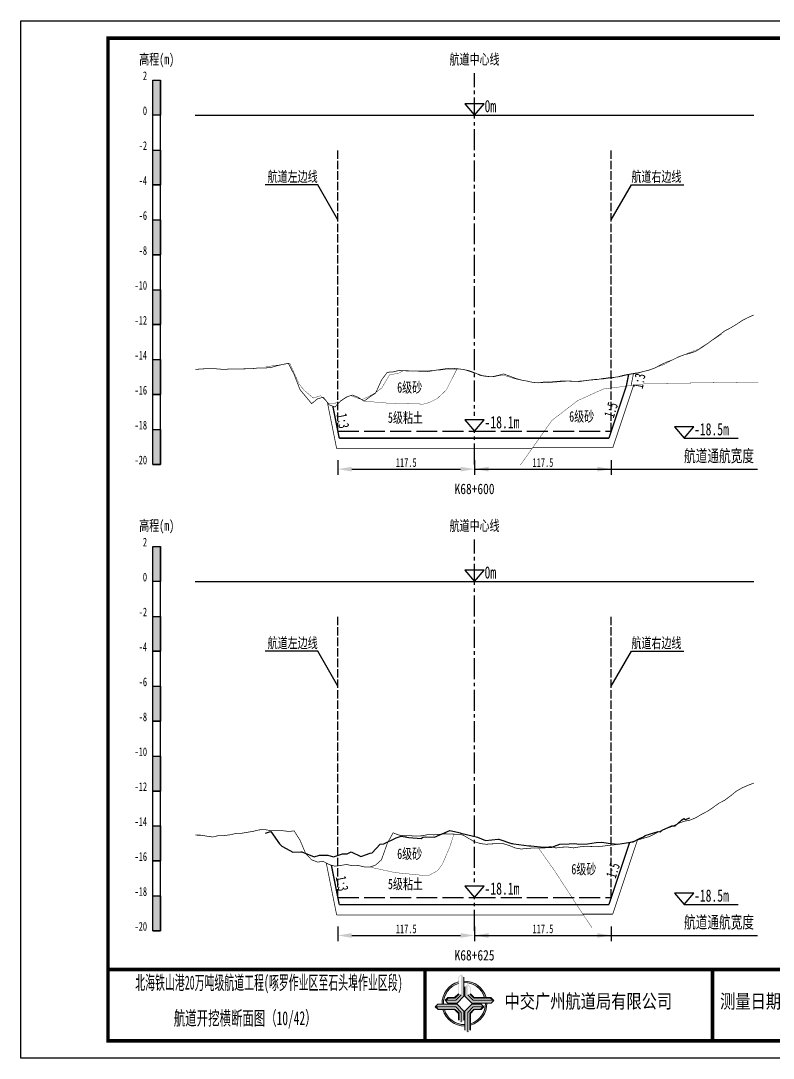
# Model space of a CAD drawing. Header units: millimetres. Extents: x 0 to 1680, y -8762 to 0.
# Drawn here: x 0 to 215.6, y -5643 to -5346 of the extents above; entities that cross this region are included whole.
import ezdxf
from ezdxf.enums import TextEntityAlignment as Align

# ---------------------------------------------------------------- set-up
doc = ezdxf.new("R2010")
doc.units = ezdxf.units.MM
for name, pattern in [('ACAD_ISO02W100', [15, 12, -3]), ('ACAD_ISO05W100', [33, 24, -3, 0, -3, 0, -3]), ('CENTER2', [1.125, 0.75, -0.125, 0.125, -0.125])]:
    doc.linetypes.add(name, pattern=pattern)
for name, color, linetype in [('0-桩号', 1, 'Continuous'), ('0-航道左右边线标注', 8, 'Continuous'), ('1-疏浚底高', 7, 'Continuous'), ('1-通航宽度', 7, 'Continuous'), ('1-通航底高', 7, 'Continuous'), ('202601', 5, 'Continuous'), ('DMX', 20, 'Continuous'), ('L1', 7, 'Continuous'), ('图幅外框线', 145, 'Continuous'), ('地质分层', 6, 'Continuous'), ('坡比', 1, 'Continuous'), ('尺寸标注', 1, 'Continuous'), ('开挖线', 4, 'Continuous'), ('标尺', 7, 'Continuous'), ('超挖线', 3, 'Continuous'), ('辅助框', 7, 'Continuous'), ('通航底面线', 7, 'ACAD_ISO02W100')]:
    doc.layers.add(name, color=color, linetype=linetype)
doc.styles.get("Standard").update_dxf_attribs({"font": 'arial.ttf'})
doc.styles.add('仿宋', font='仿宋_GB2312.ttf', dxfattribs={"width": 0.8})
doc.styles.add('仿宋GB2312', font='仿宋_GB2312.ttf', dxfattribs={"width": 0.7, "height": 2.5})
doc.styles.add('仿宋体', font='仿宋_GB2312.ttf', dxfattribs={"width": 0.8})
doc.dimstyles.new('2000', dxfattribs={"dimtxt": 3, "dimasz": 2.5, "dimexe": 1.25, "dimexo": 0.625, "dimtad": 1, "dimlfac": 2, "dimdsep": 46, "dimtxsty": 'Standard', "dimcen": 2.5, "dimadec": 0, "dimazin": 0, "dimtfac": 1, "dimtmove": 0, "dimatfit": 3, "dimfxl": 0, "dimarcsym": 0})

# ---------------------------------------------------------------- blocks, each defined once
blk = doc.blocks.new('标尺')
at = {"layer": '标尺', "linetype": 'Continuous'}
for points in [[(-2.116669999959413, 100), (0, 100), (0, 90), (-2.116669999959413, 90)], [(-2.116669999959413, 80), (0, 80), (0, 70), (-2.116669999959413, 70)], [(-2.116669999959413, 60), (0, 60), (0, 50), (-2.116669999959413, 50)], [(-2.116669999959413, 40), (0, 40), (0, 30), (-2.116669999959413, 30)], [(-2.116669999959413, 20), (0, 20), (0, 10), (-2.116669999959413, 10)], [(-2.116669999959413, 0), (0, 0), (0, -10), (-2.116669999959413, -10)]]:
    blk.add_hatch(color=256, dxfattribs=at).paths.add_polyline_path(points)
for p, q in [((-2.116669999959413, -10), (-2.116669999959413, 100)), ((0, -10), (0, 100)), ((-2.116669999959413, 80), (0, 80)), ((-2.116669999959413, 70), (0, 70)), ((-2.116669999959413, 60), (0, 60)), ((-2.116669999959413, 50), (0, 50)), ((-2.116669999959413, 40), (0, 40)), ((-2.116669999959413, 30), (0, 30)), ((-2.116669999959413, 20), (0, 20)), ((-2.116669999959413, 10), (0, 10)), ((-2.116669999959413, 0), (0, 0)), ((-2.116669999959413, -10), (0, -10))]:
    blk.add_line(p, q, dxfattribs=at)
at = {"layer": '标尺'}
for points in [[(-2.116669999959413, 100), (0, 100), (0, 90), (-2.116669999959413, 90)], [(-2.116669999959413, 100), (0, 100), (0, 90), (-2.116669999959413, 90)], [(-2.116669999959413, 80), (0, 80), (0, 70), (-2.116669999959413, 70)], [(-2.116669999959413, 80), (0, 80), (0, 70), (-2.116669999959413, 70)], [(-2.116669999959413, 60), (0, 60), (0, 50), (-2.116669999959413, 50)], [(-2.116669999959413, 60), (0, 60), (0, 50), (-2.116669999959413, 50)], [(-2.116669999959413, 40), (0, 40), (0, 30), (-2.116669999959413, 30)], [(-2.116669999959413, 40), (0, 40), (0, 30), (-2.116669999959413, 30)], [(-2.116669999959413, 20), (0, 20), (0, 10), (-2.116669999959413, 10)], [(-2.116669999959413, 20), (0, 20), (0, 10), (-2.116669999959413, 10)], [(-2.116669999959413, 0), (0, 0), (0, -10), (-2.116669999959413, -10)], [(-2.116669999959413, 0), (0, 0), (0, -10), (-2.116669999959413, -10)]]:
    blk.add_lwpolyline(points, close=True, dxfattribs=at)
at = {"layer": '标尺', "style": '仿宋GB2312', "width": 0.7}
blk.add_text('高程(m)', height=3, dxfattribs=at).set_placement((-1.058334999950603, 106.0000000009313), align=Align.MIDDLE_CENTER)
for s, p in [('2', (-3.816669999971054, 100)), ('0', (-3.816669999971054, 90)), ('-2', (-3.816669999971054, 80)), ('-4', (-3.816669999971054, 70)), ('-6', (-3.816669999971054, 60)), ('-8', (-3.816669999971054, 50)), ('-10', (-3.816669999971054, 40)), ('-12', (-3.816669999971054, 30)), ('-14', (-3.816669999971054, 20)), ('-16', (-3.816669999971054, 10)), ('-18', (-3.816669999971054, 0)), ('-20', (-3.816669999971054, -10))]:
    blk.add_text(s, height=2.5, dxfattribs=at).set_placement(p, align=Align.RIGHT)
blk = doc.blocks.new('*D209')
at = {"layer": 'Defpoints', "color": 0, "ltscale": 0.5}
for p in [(90.8333333324227, -5463.5), (130, -5463.5), (130, -5474.353605949405)]:
    blk.add_point(p, dxfattribs=at)
at = {"layer": '尺寸标注', "color": 0, "lineweight": -2, "ltscale": 0.5}
for p, q in [((90.8333333324227, -5471.75), (90.8333333324227, -5475.953605949406)), ((130, -5471.75), (130, -5475.953605949406)), ((94.8333333324227, -5474.353605949405), (126, -5474.353605949405))]:
    blk.add_line(p, q, dxfattribs=at)
at = {"layer": '尺寸标注', "color": 0, "ltscale": 0.5}
for points in [[(94.8333333324227, -5473.686939282738), (94.8333333324227, -5475.020272616072), (90.8333333324227, -5474.353605949405)], [(126, -5473.686939282738), (126, -5475.020272616072), (130, -5474.353605949405)]]:
    blk.add_solid(points, dxfattribs=at)
at = {"layer": '尺寸标注', "color": 0, "ltscale": 0.5, "insert": (110.4166666662113, -5472.478605949405), "char_height": 2.5, "attachment_point": 5, "style": '仿宋GB2312'}
blk.add_mtext('117.5', dxfattribs=at)
blk = doc.blocks.new('*D210')
at = {"layer": 'Defpoints', "color": 0, "ltscale": 0.5}
for p in [(90.8333333338109, -5597), (130, -5597), (130, -5607.853575751164)]:
    blk.add_point(p, dxfattribs=at)
at = {"layer": '尺寸标注', "color": 0, "lineweight": -2, "ltscale": 0.5}
for p, q in [((90.8333333338109, -5605.25), (90.8333333338109, -5609.453575751165)), ((130, -5605.25), (130, -5609.453575751165)), ((94.8333333338109, -5607.853575751164), (126, -5607.853575751164))]:
    blk.add_line(p, q, dxfattribs=at)
at = {"layer": '尺寸标注', "color": 0, "ltscale": 0.5}
for points in [[(94.8333333338109, -5607.186909084498), (94.8333333338109, -5608.520242417831), (90.8333333338109, -5607.853575751164)], [(126, -5607.186909084498), (126, -5608.520242417831), (130, -5607.853575751164)]]:
    blk.add_solid(points, dxfattribs=at)
at = {"layer": '尺寸标注', "color": 0, "ltscale": 0.5, "insert": (110.4166666669055, -5605.978575751164), "char_height": 2.5, "attachment_point": 5, "style": '仿宋GB2312'}
blk.add_mtext('117.5', dxfattribs=at)
blk = doc.blocks.new('*D150')
at = {"layer": 'Defpoints', "color": 0, "ltscale": 0.5}
for p in [(130, -5463.5), (169.16666666649, -5463.5), (169.16666666649, -5474.353552191977)]:
    blk.add_point(p, dxfattribs=at)
at = {"layer": '尺寸标注', "color": 0, "lineweight": -2, "ltscale": 0.5}
for p, q in [((130, -5471.75), (130, -5475.953552191977)), ((169.16666666649, -5471.75), (169.16666666649, -5475.953552191977)), ((134, -5474.353552191977), (165.16666666649, -5474.353552191977))]:
    blk.add_line(p, q, dxfattribs=at)
at = {"layer": '尺寸标注', "color": 0, "ltscale": 0.5}
for points in [[(134, -5473.68688552531), (134, -5475.020218858644), (130, -5474.353552191977)], [(165.16666666649, -5473.68688552531), (165.16666666649, -5475.020218858644), (169.16666666649, -5474.353552191977)]]:
    blk.add_solid(points, dxfattribs=at)
at = {"layer": '尺寸标注', "color": 0, "ltscale": 0.5, "insert": (149.583333333245, -5472.478552191977), "char_height": 2.5, "attachment_point": 5, "style": '仿宋GB2312'}
blk.add_mtext('117.5', dxfattribs=at)
blk = doc.blocks.new('*D151')
at = {"layer": 'Defpoints', "color": 0, "ltscale": 0.5}
for p in [(130, -5597), (169.166666667577, -5597), (169.166666667577, -5607.85352198287)]:
    blk.add_point(p, dxfattribs=at)
at = {"layer": '尺寸标注', "color": 0, "lineweight": -2, "ltscale": 0.5}
for p, q in [((130, -5605.25), (130, -5609.45352198287)), ((169.166666667577, -5605.25), (169.166666667577, -5609.45352198287)), ((134, -5607.85352198287), (165.166666667577, -5607.85352198287))]:
    blk.add_line(p, q, dxfattribs=at)
at = {"layer": '尺寸标注', "color": 0, "ltscale": 0.5}
for points in [[(134, -5607.186855316203), (134, -5608.520188649537), (130, -5607.85352198287)], [(165.166666667577, -5607.186855316203), (165.166666667577, -5608.520188649537), (169.166666667577, -5607.85352198287)]]:
    blk.add_solid(points, dxfattribs=at)
at = {"layer": '尺寸标注', "color": 0, "ltscale": 0.5, "insert": (149.5833333337885, -5605.97852198287), "char_height": 2.5, "attachment_point": 5, "style": '仿宋GB2312'}
blk.add_mtext('117.5', dxfattribs=at)
blk = doc.blocks.new('通航底高')
at = {"layer": '1-通航底高'}
for p, q in [((-2.762494692986365, 3.232132659759372), (5.923793651163578e-06, 6.932765245437622e-06)), ((2.762506540631875, 3.232132659759372), (-2.762494692986365, 3.232132659759372)), ((5.923793651163578e-06, 6.932765245437622e-06), (2.762506540631875, 3.232132659759372))]:
    blk.add_line(p, q, dxfattribs=at)
at = {"layer": '1-通航底高', "style": '仿宋', "width": 0.7}
blk.add_attdef('通航底高', (2.856129719933961, 0.8203305718488991), '', height=3.5, dxfattribs=at)
blk = doc.blocks.new('疏浚底高')
at = {"layer": '1-疏浚底高'}
for p, q in [((-2.762500616780017, 3.232125726994127), (0, 0)), ((2.762500616838224, 3.232125726994127), (-2.762500616780017, 3.232125726994127)), ((0, 0), (2.762500616838224, 3.232125726994127)), ((-5.923793651163578e-06, -6.932765245437622e-06), (15.51466270413067, -6.932765245437622e-06))]:
    blk.add_line(p, q, dxfattribs=at)
at = {"layer": '1-疏浚底高', "style": '仿宋', "width": 0.7}
blk.add_attdef('疏浚底高', (2.856123796140309, 0.8203236390836537), '', height=3.5, dxfattribs=at)

msp = doc.modelspace()

# ---------------------------------------------------------------- hatches: boundary and pattern name
at = {"layer": '辅助框'}
h = msp.add_hatch(color=5, dxfattribs=at)
h.paths.add_polyline_path([(126.9546420993742, -5619.745531914723), (126.1757059268889, -5618.967633330833), (125.3669512668785, -5619.776153838646), (125.3669512668785, -5624.536597661984), (124.2904413517055, -5625.612023077023), (122.3438002475735, -5625.612023077023), (121.5476570163902, -5626.407358599197), (122.3430715366539, -5627.199178399098), (124.9786409000394, -5627.199178399098), (126.9546420993742, -5625.223855132592)])
h.paths.add_polyline_path([(126.1454878360864, -5624.835033672583), (124.590177750015, -5626.390380010616), (121.8645652042565, -5626.390380010616), (122.4652603733179, -5625.792388775122), (124.4098916050133, -5625.792388775122), (125.5465556766626, -5624.624466802608), (125.5465556766626, -5619.865021880639), (126.1454878360864, -5619.267331255448)], flags=16)
h = msp.add_hatch(color=5, dxfattribs=at)
edge = h.paths.add_edge_path()
edge.add_ellipse((127.104898163223, -5627.349361724388), major_axis=(-6.017077195920141, 1.733884546287947e-06), ratio=0.9999999825377229, start_angle=-73.21171767175571, end_angle=1.446762146054482, ccw=False)
edge.add_line((125.3669512668785, -5621.588740435135), (125.3669512668785, -5621.167564622652))
edge.add_ellipse((127.104898163223, -5627.349361724388), major_axis=(-6.421454345493813, 3.783831980513644e-06), ratio=0.9999999825377264, start_angle=-74.29719975771904, end_angle=1.35689506309039)
edge.add_line((120.6852443912563, -5627.501418438208), (121.0897390775916, -5627.501279625189))
edge = h.paths.add_edge_path()
edge.add_ellipse((127.104898163223, -5627.349361724388), major_axis=(-6.017077195920906, 2.624791690933952e-07), ratio=0.9999999825377339, start_angle=196.7802887631043, end_angle=271.43091869106274, ccw=False)
edge.add_line((132.8657615299162, -5625.612217217457), (133.2869208633539, -5625.612217217457))
edge.add_ellipse((127.104898163223, -5627.349361724388), major_axis=(-6.42145434549481, 2.055023733972632e-07), ratio=0.9999999825377471, start_angle=195.6953323995753, end_angle=271.3407921785149)
edge.add_line((126.9546420993742, -5620.929665483964), (126.9546420993742, -5621.334160818589))
edge = h.paths.add_edge_path()
edge.add_ellipse((127.104898163223, -5627.349361724388), major_axis=(-6.421454345494847, 2.398647111377442e-07), ratio=0.9999999825377328, start_angle=105.7065267224622, end_angle=181.3336320078198)
edge.add_line((133.5246130741176, -5627.199907793533), (133.1201189909217, -5627.199907793533))
edge.add_ellipse((127.104898163223, -5627.349361724388), major_axis=(-6.017077195920033, 3.038804149501319e-06), ratio=0.9999999825377467, start_angle=106.79232762585761, end_angle=181.4233031416354, ccw=False)
edge.add_line((128.8432505375084, -5633.109860479367), (128.8432505375084, -5633.531044626963))
edge = h.paths.add_edge_path()
edge.add_ellipse((127.104898163223, -5627.349361724388), major_axis=(6.017077195919978, 2.129043967020969e-06), ratio=0.9999999825377341, start_angle=196.8039056354283, end_angle=271.4347580706571, ccw=False)
edge.add_line((121.3447520359096, -5629.088882915747), (120.9235845113334, -5629.089027449381))
edge.add_ellipse((127.104898163223, -5627.349361724388), major_axis=(6.421454345494965, 1.010893226884053e-06), ratio=0.9999999825377122, start_angle=195.7186902341801, end_angle=271.3444001294426)
edge.add_line((127.2555596836147, -5633.769048223508), (127.2555596836147, -5633.364552247775))
h = msp.add_hatch(color=5, dxfattribs=at)
h.paths.add_polyline_path([(129.2303930911955, -5627.199907793533), (134.7087164371547, -5627.199907793533), (135.4866149784264, -5626.420971685421), (134.6780945346889, -5625.612217217457), (129.9176505191859, -5625.612217217457), (128.8422251468834, -5624.53570710994), (128.8422251468834, -5622.589066240799), (128.0468895389673, -5621.792922881616), (127.2550698887047, -5622.588337358963), (127.2550698887047, -5625.223906744015)])
h.paths.add_polyline_path([(128.0638682987329, -5624.835443487179), (128.0638682987329, -5622.109831133377), (128.661859427267, -5622.7105261531), (128.661859427267, -5624.655157427323), (129.8297815494475, -5625.791821563255), (134.5892263858852, -5625.791821563255), (135.1869169895288, -5626.390753594411), (129.6192146579859, -5626.390753594411)], flags=16)
h = msp.add_hatch(color=5, dxfattribs=at)
h.paths.add_polyline_path([(124.9782503544029, -5627.49994512273), (119.4999273288783, -5627.50182517649), (118.7222961368498, -5628.281028228294), (119.5310940769252, -5629.089505327714), (124.2915378360686, -5629.087871709836), (125.367332562649, -5630.164012334835), (125.3680006046233, -5632.110653374684), (126.1636093937096, -5632.90652363826), (126.95515601235, -5632.110837432396), (126.9542515537378, -5629.475268389237)])
h.paths.add_polyline_path([(126.1455864871976, -5629.86400901438), (126.1465218570766, -5632.589621367943), (125.548324625009, -5631.989131426346), (125.5476572879788, -5630.044500322831), (124.3793451328215, -5628.908237114918), (119.6199005741116, -5628.909870391381), (119.0220044650969, -5628.311143438351), (124.5897064975736, -5628.309232793819)], flags=16)
h = msp.add_hatch(color=5, dxfattribs=at)
h.paths.add_polyline_path([(129.2315609043178, -5627.499116607201), (127.2555596836147, -5629.474439873708), (127.2555596836147, -5634.952763262284), (128.0344958774683, -5635.730661675465), (128.8432505375084, -5634.922141167653), (128.8432505375084, -5630.161697344315), (129.9197604526517, -5629.086271929276), (131.8664015567836, -5629.086271929276), (132.6625447666285, -5628.290936407101), (131.8671302463648, -5627.499116607201)])
h.paths.add_polyline_path([(129.6200240757105, -5628.307915166866), (132.3456365787622, -5628.307915166866), (131.7449414310393, -5628.905906231177), (129.8003101780054, -5628.905906231177), (128.6636461063561, -5630.07382820369), (128.6636461063561, -5634.833273125661), (128.0647139682707, -5635.430963750851), (128.0647139682707, -5629.863261333716)], flags=16)

# ---------------------------------------------------------------- linework, layer by layer
at = {"layer": '0-航道左右边线标注', "linetype": 'ACAD_ISO02W100', "ltscale": 0.2}
for points in [[(90.83333333242263, -5463.5), (90.83333333242263, -5383)], [(169.1666666664896, -5463.5), (169.1666666664896, -5383)], [(90.83333333381051, -5597), (90.83333333381051, -5516.5)], [(169.1666666675774, -5597), (169.1666666675774, -5516.5)]]:
    msp.add_lwpolyline(points, dxfattribs=at)
at = {"layer": '0-航道左右边线标注'}
for points in [[(90.8333333324227, -5403), (85.05983064055552, -5392.999999999984), (70.05983064055552, -5392.99999999994)], [(169.16666666649, -5403), (174.9401693584154, -5393.000000000016), (189.9401693584154, -5393.00000000006)], [(90.8333333338109, -5536.5), (85.05983064194372, -5526.499999999984), (70.05983064194372, -5526.49999999994)], [(169.166666667577, -5536.5), (174.9401693595024, -5526.500000000016), (189.9401693595024, -5526.50000000006)]]:
    msp.add_lwpolyline(points, dxfattribs=at)
at = {"layer": '1-通航宽度'}
for points in [[(130, -5474.35), (211, -5474.35)], [(130, -5607.85), (211, -5607.85)]]:
    msp.add_lwpolyline(points, dxfattribs=at)
at = {"layer": '202601', "color": 1, "linetype": 'Continuous', "const_width": 0.1}
msp.add_lwpolyline([(70.15299999999937, -5445.099999999768), (70.41655555555539, -5445.100000381237), (71.62988888888837, -5444.849999427563), (73.97322222222138, -5444.550002097852), (76.69322222222138, -5443.999999046094), (77.01988888888837, -5444.050000190502), (77.13655555555538, -5444.199998855357), (79.68322222222136, -5449.849999427563), (81.09988888888837, -5451.699998855358), (83.78655555555537, -5454.000003814464), (85.84322222222139, -5453.349998473888), (85.98322222222137, -5453.399999618297), (88.18655555555537, -5455.499999999767), (90.87322222222139, -5455.39999771095), (90.91655555555538, -5455.39999771095), (91.08655555555538, -5455.29999542213), (94.02988888888837, -5453.349998473888), (94.59988888888836, -5453.349998473888), (97.81322222222138, -5454.49999618507), (98.26655555555539, -5454.199998855358), (99.40655555555537, -5453.699996948008), (101.3432222222214, -5452.650001525646), (103.4032222222214, -5451.150000571972), (105.6332222222214, -5447.400000571973), (108.3398888888884, -5446.850002288586), (109.5398888888884, -5446.200001716381), (110.7265555555554, -5446.29999923683), (112.8065555555554, -5446.29999923683), (114.3665555555554, -5446.249998092419), (116.3098888888884, -5446.200001716381), (119.4898888888884, -5446.049998283153), (121.1865555555554, -5445.899999618297), (122.3165555555554, -5445.899999618297), (123.4365555555554, -5445.699999809032), (124.6798888888884, -5445.750000953441), (126.6632222222214, -5445.800002097852), (128.4165555555554, -5446.350000381238), (129.6098888888884, -5446.749999999767), (131.4132222222214, -5447.200000762707), (132.1332222222214, -5447.549999236828), (135.3565555555554, -5447.949998855357), (137.4198888888884, -5447.499998092419), (138.5565555555553, -5447.549999236828), (141.2798888888884, -5448.399999618297), (143.3232222222214, -5448.900001525646), (144.1765555555554, -5448.949997901685), (146.2265555555554, -5449.449999809032), (147.2265555555554, -5449.550002097852), (149.2598888888884, -5449.649999618297), (149.7932222222214, -5449.700000762707), (156.3765555555554, -5449.199998855357), (156.9798888888884, -5449.100001334911), (158.3598888888884, -5449.14999771095), (160.0665555555554, -5449.14999771095), (160.4998888888884, -5449.050000190502), (160.9898888888884, -5449.050000190502), (164.2998888888884, -5448.650000571973), (166.1598888888884, -5448.599999427563), (167.9232222222214, -5448.500001907117), (169.0432222222214, -5448.399999618297), (170.8365555555554, -5447.949998855357), (172.1365555555554, -5447.549999236828), (174.1532222222214, -5447.149999618297), (176.1932222222214, -5446.800001144176), (176.4132222222213, -5446.800001144176), (179.6165555555554, -5446.150000571973), (181.4465555555554, -5445.499999999767), (182.6932222222214, -5444.950001716381), (184.1432222222214, -5444.500000953441), (186.9765555555554, -5442.899997710951), (190.3932222222214, -5441.499999046095), (191.5098888888884, -5441.000001907117), (192.0398888888884, -5440.849998473888), (192.7865555555554, -5440.499999999766), (194.1532222222214, -5440.049999236829), (195.2165555555554, -5439.300001144176), (199.1565555555554, -5436.800001144176), (199.7632222222214, -5436.400001525646), (199.8898888888884, -5436.299999236829), (199.9465555555554, -5436.249998092419), (200.4332222222214, -5435.899999618297), (200.8332222222214, -5435.649998664623)], dxfattribs=at)
at = {"layer": '202601', "color": 1, "linetype": 'Continuous'}
msp.add_lwpolyline([(70.07000000019838, -5578.599999999069), (71.26322222242038, -5578.200000762008), (71.62988888908738, -5578.050002097151), (74.08322222242037, -5581.600002287887), (74.41655555575439, -5581.950000762008), (74.83655555575439, -5582.299999236129), (77.12655555575438, -5583.49999809172), (77.96322222242038, -5584.050001143478), (80.26322222242038, -5583.89999771025), (80.41655555575439, -5583.89999771025), (80.47655555575439, -5583.949998854659), (84.05988888908738, -5585.350002287887), (85.56655555575438, -5584.900001524948), (88.00322222242039, -5584.900001524948), (89.60322222242038, -5585.300001143478), (92.17988888908738, -5584.450000762008), (93.52655555575438, -5584.450000762008), (94.60988888908739, -5583.949998854659), (97.39988888908738, -5585.249999999069), (97.73988888908738, -5585.14999771025), (100.0598888890874, -5584.250000952743), (100.6765555557544, -5584.149998663925), (102.9698888890874, -5581.750000952743), (103.9665555557544, -5581.600002287887), (107.5332222224204, -5579.949997900986), (108.1098888890874, -5579.74999809172), (109.0065555557544, -5579.450000762008), (111.2065555557544, -5579.850000380538), (114.7032222224204, -5580.050000189804), (115.2198888890874, -5579.74999809172), (115.9232222224204, -5579.599999426864), (118.4932222224204, -5579.700001715682), (122.1998888890874, -5578.09999847319), (122.9398888890874, -5577.850002287887), (125.1098888890874, -5578.299998282455), (125.9198888890874, -5578.49999809172), (126.1132222224204, -5578.549999236129), (129.6798888890874, -5579.399999617599), (130.7965555557544, -5579.700001715682), (133.0865555557544, -5580.700000762008), (136.7998888890874, -5580.300001143478), (136.8965555557544, -5580.300001143478), (136.9965555557544, -5580.300001143478), (140.5632222224204, -5581.550001143478), (140.8698888890874, -5581.550001143478), (141.2032222224204, -5581.649998663925), (145.5265555557544, -5582.150000571273), (146.1498888890874, -5582.200001715682), (149.8098888890874, -5582.550000189804), (151.6932222224204, -5582.600001334213), (152.1098888890874, -5582.550000189804), (154.3965555557544, -5581.750000952743), (157.1132222224204, -5581.600002287887), (158.6965555557544, -5581.499999999069), (159.9032222224204, -5581.699999808334), (162.3032222224204, -5581.600002287887), (164.8232222224204, -5581.199997900986), (166.4098888890874, -5581.150001524948), (168.2765555557544, -5581.39999771025), (171.0065555557544, -5581.699999808334), (173.5232222224204, -5581.350001334213), (175.4032222224204, -5580.99999809172), (177.2732222224204, -5580.100001334213), (178.3832222224204, -5579.650000571273), (178.8932222224204, -5579.250000952743), (182.6132222224204, -5578.09999847319), (183.2598888890874, -5578.149999617599), (183.7598888890874, -5577.699998854659), (186.5132222224204, -5576.499999999069), (187.4732222224204, -5576.449998854659), (189.3098888890874, -5574.850000380538), (189.9432222224204, -5574.399999617599), (190.3865555557544, -5574.700001715682), (191.6932222224204, -5574.149998663925)], dxfattribs=at)
at = {"layer": 'DMX', "color": 7, "linetype": 'Continuous', "const_width": 0.2}
for points in [[(49.99999999999973, -5445.794999999925), (50, -5445.794999999925), (51.66666666668607, -5445.700000000186), (53.33333333331393, -5445.575000000186), (55, -5445.555000000168), (56.66666666668607, -5445.694999999832), (58.33333333331393, -5445.825000000186), (60, -5445.660000000149), (61.66666666668607, -5445.660000000149), (63.33333333331393, -5445.660000000149), (65, -5445.625), (66.66666666668607, -5445.544999999925), (68.33333333331393, -5445.375), (70, -5445.39000000013), (71.66666666668607, -5445.270000000019), (73.33333333331393, -5444.779999999795), (75, -5444.39000000013), (76.66666666668607, -5444.080000000075), (78.33333333331393, -5447.325000000186), (80, -5451.604999999981), (81.66666666668607, -5453.600000000093), (83.33333333331393, -5455.604999999981), (85, -5454.240000000224), (86.66666666668607, -5453.754999999888), (88.33333333331393, -5455.935000000056), (90, -5456.575000000186), (91.66666666668607, -5454.779999999795), (93.33333333331393, -5453.694999999832), (95, -5453.149999999907), (96.66666666668607, -5453.805000000168), (98.33333333331393, -5454.884999999776), (100, -5453.680000000168), (101.6666666666861, -5452.569999999832), (103.3333333333139, -5448.89000000013), (105, -5446.625), (106.6666666666861, -5446.529999999795), (108.3333333333139, -5446.104999999981), (110, -5446.185000000056), (111.6666666666861, -5446.240000000224), (113.3333333333139, -5446.290000000037), (115, -5446.345000000205), (116.6666666666861, -5446.404999999795), (118.3333333333139, -5446.134999999776), (120, -5445.870000000112), (121.6666666666861, -5445.629999999888), (123.3333333333139, -5445.490000000224), (125, -5445.600000000093), (126.6666666666861, -5445.814999999944), (128.3333333333139, -5446.160000000149), (130, -5446.759999999776), (131.6666666666861, -5447.524999999907), (133.3333333333139, -5447.810000000056), (135, -5447.915000000037), (136.6666666666861, -5447.549999999814), (138.3333333333139, -5447.115000000224), (140, -5447.714999999851), (141.6666666666861, -5448.350000000093), (143.3333333333139, -5448.850000000093), (145, -5449.145000000019), (146.6666666666861, -5449.520000000019), (148.3333333333139, -5449.649999999907), (150, -5449.399999999907), (151.6666666666861, -5449.439999999944), (153.3333333333139, -5449.254999999888), (155, -5449.145000000019), (156.6666666666861, -5449.145000000019), (158.3333333333139, -5449.220000000205), (160, -5449.274999999907), (161.6666666666861, -5449.040000000037), (163.3333333333139, -5448.825000000186), (165, -5448.720000000205), (166.6666666666861, -5448.439999999944), (168.3333333333139, -5448.205000000075), (170, -5448.069999999832), (171.6666666666861, -5447.865000000224), (173.3333333333139, -5447.430000000168), (175, -5447.120000000112), (176.6666666666861, -5446.904999999795), (178.3333333333139, -5446.410000000149), (180, -5446.009999999776), (181.6666666666861, -5445.395000000019), (183.3333333333139, -5444.504999999888), (185, -5443.714999999851), (186.6666666666861, -5443.115000000224), (188.3333333333139, -5442.26500000013), (190, -5441.634999999776), (191.6666666666861, -5441.200000000186), (193.3333333333139, -5440.645000000019), (195, -5439.584999999963), (196.6666666666861, -5438.464999999851), (198.3333333333139, -5437.240000000224), (200, -5436.01500000013), (201.6666666666861, -5434.785000000149), (203.3333333333139, -5433.924999999814), (205, -5432.915000000037), (206.6666666666861, -5431.810000000056), (208.3333333333139, -5430.944999999832), (209.9999999999998, -5430.209999999963)], [(49.99999999999973, -5579.129999999888), (50, -5579.129999999888), (51.66666666668607, -5579.145000000019), (53.33333333331393, -5579.435000000056), (55, -5579.660000000149), (56.66666666668607, -5579.25), (58.33333333331393, -5579.240000000224), (60, -5579.024999999907), (61.66666666668607, -5578.649999999907), (63.33333333331393, -5578.580000000075), (65, -5578.299999999814), (66.66666666668607, -5578.024999999907), (68.33333333331393, -5577.615000000224), (70, -5577.564999999944), (71.66666666668607, -5577.854999999981), (73.33333333331393, -5577.875), (75, -5577.85999999987), (76.66666666668607, -5578.064999999944), (78.33333333331393, -5577.935000000056), (80, -5580.584999999963), (81.66666666668607, -5584.51500000013), (83.33333333331393, -5586.200000000186), (85, -5586.834999999963), (86.66666666668607, -5586.660000000149), (88.33333333331393, -5587.540000000037), (90, -5588.024999999907), (91.66666666668607, -5587.805000000168), (93.33333333331393, -5587.524999999907), (95, -5587.899999999907), (96.66666666668607, -5587.819999999832), (98.33333333331393, -5588.205000000075), (100, -5588.279999999795), (101.6666666666861, -5587.694999999832), (103.3333333333139, -5586.194999999832), (105, -5581.475000000093), (106.6666666666861, -5578.470000000205), (108.3333333333139, -5579.115000000224), (110, -5579.330000000075), (111.6666666666861, -5579.314999999944), (113.3333333333139, -5579.375), (115, -5579.319999999832), (116.6666666666861, -5578.964999999851), (118.3333333333139, -5579.049999999814), (120, -5578.884999999776), (121.6666666666861, -5578.75), (123.3333333333139, -5578.825000000186), (125, -5578.884999999776), (126.6666666666861, -5579.080000000075), (128.3333333333139, -5580.089999999851), (130, -5581.024999999907), (131.6666666666861, -5581.544999999925), (133.3333333333139, -5581.745000000112), (135, -5581.625), (136.6666666666861, -5581.575000000186), (138.3333333333139, -5581.600000000093), (140, -5582.125), (141.6666666666861, -5582.810000000056), (143.3333333333139, -5583.095000000205), (145, -5582.944999999832), (146.6666666666861, -5582.819999999832), (148.3333333333139, -5582.845000000205), (150, -5582.819999999832), (151.6666666666861, -5582.379999999888), (153.3333333333139, -5582.794999999925), (155, -5582.584999999963), (156.6666666666861, -5582.540000000037), (158.3333333333139, -5582.779999999795), (160, -5582.5), (161.6666666666861, -5582.339999999851), (163.3333333333139, -5582.379999999888), (165, -5582.419999999925), (166.6666666666861, -5582.290000000037), (168.3333333333139, -5582.064999999944), (170, -5581.904999999795), (171.6666666666861, -5581.645000000019), (173.3333333333139, -5581.399999999907), (175, -5581.049999999814), (176.6666666666861, -5580.535000000149), (178.3333333333139, -5580.035000000149), (180, -5579.560000000056), (181.6666666666861, -5578.729999999981), (183.3333333333139, -5577.879999999888), (185, -5577.245000000112), (186.6666666666861, -5576.589999999851), (188.3333333333139, -5575.779999999795), (190, -5575.169999999925), (191.6666666666861, -5574.845000000205), (193.3333333333139, -5574.165000000037), (195, -5573.185000000056), (196.6666666666861, -5572.314999999944), (198.3333333333139, -5571.209999999963), (200, -5569.990000000224), (201.6666666666861, -5569.14000000013), (203.3333333333139, -5567.89000000013), (205, -5566.540000000037), (206.6666666666861, -5565.584999999963), (208.3333333333139, -5564.85999999987), (209.9999999999998, -5564.225000000093)]]:
    msp.add_lwpolyline(points, dxfattribs=at)
at = {"layer": 'L1', "linetype": 'CENTER2', "ltscale": 8}
for p, q in [((129.9999999999994, -5473), (129.9999999999994, -5361)), ((129.9999999999994, -5606.499999999069), (129.9999999999994, -5494.499999999069))]:
    msp.add_line(p, q, dxfattribs=at)
at = {"layer": 'L1'}
for p, q in [((127.2374993832194, -5369.767874272773), (129.9999999999994, -5372.999999999767)), ((132.7625006168376, -5369.767874272773), (127.2374993832194, -5369.767874272773)), ((129.9999999999994, -5372.999999999767), (132.7625006168376, -5369.767874272773)), ((49.99999999999937, -5372.999999999767), (209.9999999999994, -5373.000000000233)), ((127.2374993832194, -5503.267874271842), (129.9999999999994, -5506.499999998836)), ((132.7625006168376, -5503.267874271842), (127.2374993832194, -5503.267874271842)), ((129.9999999999994, -5506.499999998836), (132.7625006168376, -5503.267874271842)), ((49.99999999999937, -5506.499999998836), (209.9999999999994, -5506.499999999302))]:
    msp.add_line(p, q, dxfattribs=at)
at = {"layer": '地质分层', "linetype": 'ACAD_ISO05W100', "ltscale": 0.2, "const_width": 0.1, "flags": 128}
for points in [[(98.33333333331393, -5454.884999999776), (104.9750999743119, -5455.452359891497), (115.3095811009989, -5455.737237914931), (117.0060873543844, -5455.30508038681), (119.3011407367885, -5454.143517504446), (121.9065315248445, -5451.706458537839), (125, -5445.600000000093)], [(143.1298092228135, -5473.133335377288), (144.4384706988931, -5471.327978909947), (152.1463858298957, -5460.429295592941), (159.4862263612449, -5454.763202966191), (166.9054555315524, -5451.420236104168), (179.1664774639648, -5449.881484702229), (211.3125733211637, -5449.419457932934)], [(100, -5588.279999999795), (107.2557190572843, -5589.852755547501), (115.3095811009989, -5590.658118718769), (116.926698715426, -5590.658118718769), (119.3300093319267, -5589.341445570812), (120.7301362380385, -5587.50184119679), (122.8664123415947, -5582.616607828066), (124.0776590734604, -5578.851795726456)], [(148.3333333333139, -5582.845000000205), (152.8608835805207, -5589.235848944634), (159.8759524067864, -5600.020599060692), (163.611016207687, -5605.576312482893)]]:
    msp.add_lwpolyline(points, dxfattribs=at)
at = {"layer": '开挖线', "linetype": 'Continuous', "const_width": 0.4, "flags": 128}
for points in [[(173.4677771992609, -5450.596668401425), (174.1307757369319, -5447.281675713069)], [(168.5000000009617, -5465.499999996626), (173.4677771992609, -5450.596668401425)], [(91.23333333287735, -5465.499999996626), (89.40244078594105, -5456.345537261944)], [(91.23333333287735, -5465.499999996626), (168.5000000009617, -5465.499999996626)], [(168.500000001853, -5599.000000002274), (174.444444447178, -5581.166666665936)], [(91.23333333376866, -5599.000000002274), (88.97890564165657, -5587.727861541713)], [(91.23333333376866, -5599.000000002274), (168.500000001853, -5599.000000002274)]]:
    msp.add_lwpolyline(points, dxfattribs=at)
at = {"layer": '超挖线', "linetype": 'ACAD_ISO02W100', "ltscale": 0.5, "const_width": 0.2, "flags": 128}
for points in [[(174.835438648858, -5450.425027653651), (175.5095916440004, -5447.05426267794)], [(169.5833451818164, -5468.249999996626), (175.5551086922565, -5450.334709465305)], [(90.50000003283492, -5468.499999996626), (87.8643012371532, -5455.321506018216)], [(90.50000003283492, -5468.499999996626), (146.4385124307354, -5468.499999996626)], [(169.5833451818164, -5468.249999996626), (146.6153208328791, -5468.249999996626)], [(169.5833451827077, -5601.750000002274), (176.6536735601057, -5580.53901487008)], [(90.50000003372622, -5602.000000002274), (87.52236139679111, -5587.111806817597)], [(90.50000003372622, -5602.000000002274), (161.2066885773792, -5602.000000002274)], [(169.5833451827077, -5601.750000002274), (161.0386154823032, -5601.750000002274)]]:
    msp.add_lwpolyline(points, dxfattribs=at)
at = {"layer": '辅助框', "color": 5, "linetype": 'Continuous', "lineweight": 0}
for p, q in [((126.9546420993742, -5625.223855132592), (126.9546420993742, -5619.745531914723)), ((125.3669512668785, -5624.536597661984), (124.2904413517055, -5625.612023077023)), ((125.5465556766626, -5624.624466802608), (124.4098916050133, -5625.792388775122)), ((124.590177750015, -5626.390380010616), (126.1454878360864, -5624.835033672583)), ((127.2550698887047, -5622.588337358963), (127.2550698887047, -5625.223906744015)), ((128.0638682987329, -5624.835443487179), (129.6192146579859, -5626.390753594411)), ((129.8297815494475, -5625.791821563255), (128.661859427267, -5624.655157427323)), ((129.9176505191859, -5625.612217217457), (128.8422251468834, -5624.53570710994)), ((119.4999273288783, -5627.50182517649), (118.7222961368498, -5628.281028228294)), ((124.9782503544029, -5627.49994512273), (119.4999273288783, -5627.50182517649)), ((122.3438002475735, -5625.612023077023), (121.5476570163902, -5626.407358599197)), ((121.5476570163902, -5626.407358599197), (122.3430715366539, -5627.199178399098)), ((122.4652603733179, -5625.792388775122), (121.8645652042565, -5626.390380010616)), ((121.8645652042565, -5626.390380010616), (124.590177750015, -5626.390380010616)), ((122.3430715366539, -5627.199178399098), (124.9786409000394, -5627.199178399098)), ((124.2904413517055, -5625.612023077023), (122.3438002475735, -5625.612023077023)), ((124.4098916050133, -5625.792388775122), (122.4652603733179, -5625.792388775122)), ((126.9542515537378, -5629.475268389237), (124.9782503544029, -5627.49994512273)), ((124.9786409000394, -5627.199178399098), (126.9546420993742, -5625.223855132592)), ((127.2550698887047, -5625.223906744015), (129.2303930911955, -5627.199907793533)), ((129.2315609043178, -5627.499116607201), (127.2555596836147, -5629.474439873708)), ((129.2303930911955, -5627.199907793533), (134.7087164371547, -5627.199907793533)), ((131.8671302463648, -5627.499116607201), (129.2315609043178, -5627.499116607201)), ((129.6192146579859, -5626.390753594411), (135.1869169895288, -5626.390753594411)), ((134.5892263858852, -5625.791821563255), (129.8297815494475, -5625.791821563255)), ((134.6780945346889, -5625.612217217457), (129.9176505191859, -5625.612217217457)), ((132.6625447666285, -5628.290936407101), (131.8671302463648, -5627.499116607201)), ((135.1869169895288, -5626.390753594411), (134.5892263858852, -5625.791821563255)), ((135.4866149784264, -5626.420971685421), (134.6780945346889, -5625.612217217457)), ((134.7087164371547, -5627.199907793533), (135.4866149784264, -5626.420971685421)), ((118.7222961368498, -5628.281028228294), (119.5310940769252, -5629.089505327714)), ((124.5897064975736, -5628.309232793819), (119.0220044650969, -5628.311143438351)), ((119.0220044650969, -5628.311143438351), (119.6199005741116, -5628.909870391381)), ((119.5310940769252, -5629.089505327714), (124.2915378360686, -5629.087871709836)), ((119.6199005741116, -5628.909870391381), (124.3793451328215, -5628.908237114918)), ((124.2915378360686, -5629.087871709836), (125.367332562649, -5630.164012334835)), ((124.3793451328215, -5628.908237114918), (125.5476572879788, -5630.044500322831)), ((126.1455864871976, -5629.86400901438), (124.5897064975736, -5628.309232793819)), ((125.367332562649, -5630.164012334835), (125.3680006046233, -5632.110653374684)), ((125.5476572879788, -5630.044500322831), (125.548324625009, -5631.989131426346)), ((126.1465218570766, -5632.589621367943), (126.1455864871976, -5629.86400901438)), ((126.95515601235, -5632.110837432396), (126.9542515537378, -5629.475268389237)), ((127.2555596836147, -5629.474439873708), (127.2555596836147, -5634.952763262284)), ((129.6200240757105, -5628.307915166866), (128.0647139682707, -5629.863261333716)), ((128.0647139682707, -5629.863261333716), (128.0647139682707, -5635.430963750851)), ((128.6636461063561, -5630.07382820369), (129.8003101780054, -5628.905906231177)), ((128.6636461063561, -5634.833273125661), (128.6636461063561, -5630.07382820369)), ((128.8432505375084, -5630.161697344315), (129.9197604526517, -5629.086271929276)), ((128.8432505375084, -5634.922141167653), (128.8432505375084, -5630.161697344315)), ((132.3456365787622, -5628.307915166866), (129.6200240757105, -5628.307915166866)), ((129.8003101780054, -5628.905906231177), (131.7449414310393, -5628.905906231177)), ((129.9197604526517, -5629.086271929276), (131.8664015567836, -5629.086271929276)), ((131.7449414310393, -5628.905906231177), (132.3456365787622, -5628.307915166866)), ((131.8664015567836, -5629.086271929276), (132.6625447666285, -5628.290936407101))]:
    msp.add_line(p, q, dxfattribs=at)
at = {"layer": '辅助框', "color": 24, "const_width": 1}
for points in [[(24.99999999910082, -5617.581966023392), (414.9999999991009, -5617.581966023392)], [(115.8011873330355, -5617.581966023392), (115.8011873330355, -5638)], [(198.1590174273186, -5617.581966023392), (198.1590174273186, -5638)]]:
    msp.add_lwpolyline(points, dxfattribs=at)
at = {"layer": '辅助框', "color": 5, "linetype": 'Continuous', "lineweight": 0}
for major_axis, ratio, start_param, end_param in [((-6.421454345493874, 3.783831980513667e-06), 0.9999999825377256, -1.296730760784131, 0.02368228645498349), ((-6.017077195920137, 1.733884546287946e-06), 0.9999999825377225, -1.277785524412653, 0.02525076294187012), ((-6.421454345494849, 2.055023733972644e-07), 0.9999999825377464, 3.415527881157325, 4.735790218484762), ((-6.017077195920323, 2.624791690933738e-07), 0.9999999825377344, 3.434463941941369, 4.737363222872061), ((-6.421454345494839, 2.398647111377438e-07), 0.9999999825377329, 1.844926932154336, 3.164868923136232), ((-6.017077195919474, 3.038804149501042e-06), 0.9999999825377472, 1.863877732939714, 3.166433979665309), ((6.421454345494936, 1.01089322688405e-06), 0.9999999825377134, 3.415935552277314, 4.735853189107702), ((6.017077195919973, 2.129043967020968e-06), 0.9999999825377346, 3.434876134122447, 4.737430232687218)]:
    msp.add_ellipse((127.104898163223, -5627.349361724388), major_axis=major_axis, ratio=ratio, start_param=start_param, end_param=end_param, dxfattribs=at)

# ---------------------------------------------------------------- block references
at = {"layer": '1-疏浚底高'}
for p in [(190, -5465.5), (190, -5599)]:
    msp.add_blockref('疏浚底高', p, dxfattribs=at).add_auto_attribs({'疏浚底高': '-18.5m'})
at = {"layer": '标尺'}
for p in [(39.99999999999937, -5463), (39.99999999999937, -5596.499999999069)]:
    msp.add_blockref('标尺', p, dxfattribs=at)

# ---------------------------------------------------------------- texts
at = {"layer": '0-航道左右边线标注', "style": '仿宋', "width": 0.7}
for p in [(85.05983064055552, -5392.999999999984), (85.05983064194372, -5526.499999999984)]:
    msp.add_text('航道左边线', height=3, dxfattribs=at).set_placement(p, align=Align.BOTTOM_RIGHT)
for p in [(174.9401693584154, -5393.000000000016), (174.9401693595024, -5526.500000000016)]:
    msp.add_text('航道右边线', height=3, dxfattribs=at).set_placement(p, align=Align.BOTTOM_LEFT)
at = {"layer": '1-通航宽度', "style": '仿宋', "width": 0.7}
for p in [(190, -5473.35), (190, -5606.85)]:
    msp.add_text('航道通航宽度', height=3.5, dxfattribs=at).set_placement(p, align=Align.BOTTOM_LEFT)
at = {"layer": 'L1', "style": '仿宋', "width": 0.7}
for p in [(129.9999999999994, -5357.02892156085), (129.9999999999994, -5490.528921559919)]:
    msp.add_text('航道中心线', height=3, dxfattribs=at).set_placement(p, align=Align.MIDDLE_CENTER)
for p in [(132.8561237953248, -5372.179669429315), (132.8561237953248, -5505.679669428384)]:
    msp.add_text('0m ', height=3.5, dxfattribs=at).set_placement(p)
at = {"layer": '地质分层', "linetype": 'Continuous', "style": '仿宋GB2312', "width": 0.7}
for s, p in [('6级砂', (111.4108119119575, -5450.953566943108)), ('5级粘土', (110.1918398903492, -5459.617578816735)), ('6级砂', (160.6846696665161, -5459.259429316409)), ('6级砂', (111.4108119128488, -5584.453566948756)), ('6级砂', (161.2976601192568, -5588.861429012763)), ('5级粘土', (110.1918398912405, -5593.117578822383))]:
    msp.add_text(s, height=3, dxfattribs=at).set_placement(p, align=Align.MIDDLE_CENTER)
at = {"layer": '坡比', "style": '仿宋体', "width": 0.7}
for s, rotation, p in [('1:3', 79, (177.1336698920362, -5449.131910464946)), ('1:5', 72, (169.086518403703, -5457.415889467913)), ('1:3', 281, (92.27904340287432, -5460.530511319424)), ('1:5', 72, (169.653633406189, -5589.214544468742)), ('1:3', 281, (92.06728378726068, -5592.971713242548))]:
    msp.add_text(s, height=3, rotation=rotation, dxfattribs=at).set_placement(p, align=Align.MIDDLE)
at = {"layer": '辅助框', "color": 7, "style": '仿宋GB2312'}
for s, width, p in [('北海铁山港20万吨级航道工程(啄罗作业区至石头埠作业区段)', 0.52, (71.09226409912299, -5621.34125590487)), ('         航道开挖横断面图（10/42）', 0.6, (56.94663040915083, -5631.528455383558))]:
    msp.add_text(s, height=4, dxfattribs=dict(at, width=width)).set_placement(p, align=Align.MIDDLE_CENTER)
at = {"layer": '辅助框', "lineweight": 0, "char_height": 4, "width": 115.8863471220259, "attachment_point": 1}
for s, insert in [('{\\fKaiTi|b0|i0|c134|p49;\\W0.8;中交广州航道局有限公司}', (138.5828873344734, -5624.682042507085)), ('{\\fKaiTi|b0|i0|c134|p49;\\W0.8;测量日期：2026年1月21日}', (200.3284275254664, -5624.682042507085))]:
    msp.add_mtext(s, dxfattribs=dict(at, insert=insert))

# ---------------------------------------------------------------- wipeouts: each hides what was drawn before it
for points in [[(124.16783783783751, -5481.605927027027), (124.16783783783751, -5478.4518729729725), (135.76729729729695, -5478.4518729729725), (135.76729729729695, -5481.605927027027)], [(124.16783783783751, -5615.105927026096), (124.16783783783751, -5611.951872972041), (135.76729729729695, -5611.951872972041), (135.76729729729695, -5615.105927026096)]]:
    msp.add_wipeout(points).dxf.layer = '0-桩号'

# ---------------------------------------------------------------- next in the draw order: texts
at = {"layer": '0-桩号', "style": '仿宋', "width": 0.8}
for s, p in [('K68+600', (130, -5480.0289)), ('K68+625', (130, -5613.5289))]:
    msp.add_text(s, height=3, dxfattribs=at).set_placement(p, align=Align.MIDDLE)

# ---------------------------------------------------------------- next in the draw order: wipeouts: each hides what was drawn before it
for points in [[(143.3219377496349, -5463.5), (127.130433916274, -5463.5), (127.130433916274, -5459.151009710298), (143.3219377496349, -5459.151009710298)], [(143.3219377496349, -5597), (127.130433916274, -5597), (127.130433916274, -5592.651009710298), (143.3219377496349, -5592.651009710298)]]:
    msp.add_wipeout(points).dxf.layer = '1-通航底高'

# ---------------------------------------------------------------- next in the draw order: linework, layer by layer
at = {"layer": '图幅外框线'}
msp.add_lwpolyline([(-8.991776212496916e-10, -5346), (419.9999999991009, -5346), (419.9999999991009, -5643), (-8.991776212496916e-10, -5643)], close=True, dxfattribs=at)
at = {"layer": '辅助框', "color": 24, "const_width": 1}
msp.add_lwpolyline([(414.9999999991009, -5638), (414.9999999991009, -5351), (24.99999999910082, -5351), (24.99999999910082, -5638)], close=True, dxfattribs=at)
at = {"layer": '通航底面线', "ltscale": 0.5}
for points in [[(90.83333333331393, -5463.5), (130, -5463.5), (169.1666666666861, -5463.5)], [(90.83333333331393, -5597), (130, -5597), (169.1666666666861, -5597)]]:
    msp.add_lwpolyline(points, dxfattribs=at)

# ---------------------------------------------------------------- next in the draw order: block references
at = {"layer": '1-通航底高'}
for p in [(130, -5463.5), (130, -5597)]:
    msp.add_blockref('通航底高', p, dxfattribs=at).add_auto_attribs({'通航底高': '-18.1m'})

# ---------------------------------------------------------------- next in the draw order: dimensions: what is measured, and where the dimension line sits
at = {"layer": '尺寸标注', "ltscale": 0.5}
for p1, p2, distance, picture, middle in [((90.8333333324227, -5463.5), (130, -5463.5), -10.853605949405392, '*D209', (110.4166666662113, -5472.478605949405)), ((130, -5463.5), (169.16666666649, -5463.5), -10.853552191976632, '*D150', (149.583333333245, -5472.478552191977)), ((90.8333333338109, -5597), (130, -5597), -10.85357575116359, '*D210', (110.4166666669055, -5605.978575751164)), ((130, -5597), (169.166666667577, -5597), -10.853521982870006, '*D151', (149.5833333337885, -5605.97852198287))]:
    dim = msp.add_aligned_dim(p1=p1, p2=p2, distance=distance, dimstyle='2000', override={"dimtxt": 3.5, "dimasz": 4, "dimexe": 1.6, "dimexo": 8.25, "dimlfac": 3, "dimtxsty": '仿宋GB2312'}, dxfattribs=at)
    dim.commit()
    dim.dimension.update_dxf_attribs({"geometry": picture, "text_midpoint": middle})

doc.saveas('drawing.dxf')
